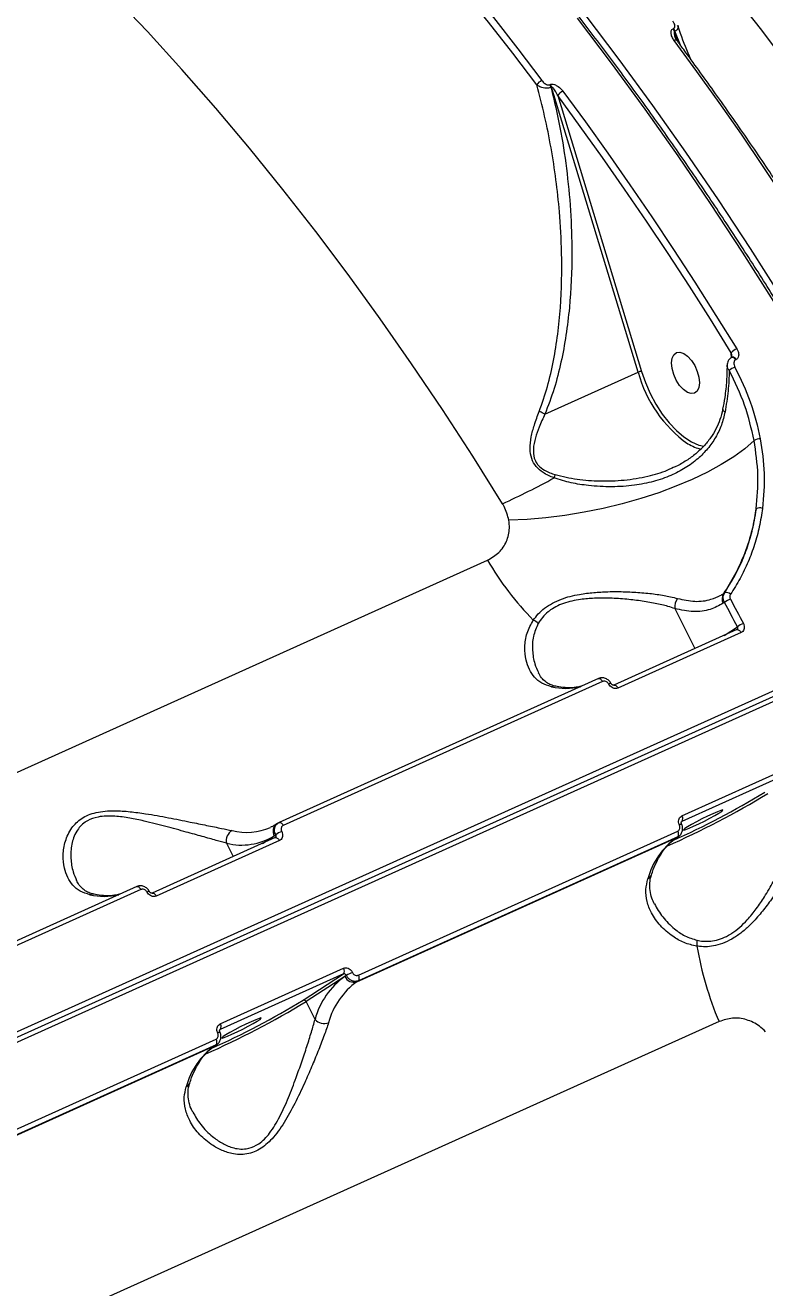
# Model space of a CAD drawing. Header units: millimetres. Extents: x -11024 to 8278, y -7837 to 5770.
# Drawn here: x 3548.3 to 3698.3, y -1183 to -926.7 of the extents above; entities that cross this region are included whole.
import ezdxf

# ---------------------------------------------------------------- set-up
doc = ezdxf.new("R2010")
doc.units = ezdxf.units.MM
doc.layers.add('DIKOM_ОБЪЕКТ', color=7, linetype='Continuous')
doc.layers.add('DIKOM_РАЗМЕР_ОБЪЕКТА', color=7, linetype='Continuous')
doc.styles.add('style1', font='arial.ttf', dxfattribs={"width": 0.8})
doc.dimstyles.new('1-50', dxfattribs={"dimtxt": 300, "dimasz": 200, "dimexe": 100, "dimexo": 0, "dimgap": 100, "dimtad": 1, "dimtxsty": 'style1', "dimcen": 200, "dimclrd": 7, "dimclre": 7, "dimclrt": 7, "dimadec": 1, "dimazin": 2, "dimtfac": 1, "dimtmove": 0, "dimatfit": 2, "dimfxl": 0, "dimlwd": 25, "dimlwe": 18, "dimarcsym": 0})

# ---------------------------------------------------------------- blocks, each defined once
blk = doc.blocks.new('*D9')
at = {"layer": 'Defpoints', "color": 0, "transparency": 16777216}
for p in [(3740.68, 3707.51), (-8191.56, -3797.25), (-1076.12, -3797.25)]:
    blk.add_point(p, dxfattribs=at)
at = {"layer": 'DIKOM_РАЗМЕР_ОБЪЕКТА', "color": 7, "lineweight": 18, "transparency": 16777216}
for p, q in [((3740.68, 3707.51), (-8291.56, 3707.51)), ((-1076.12, -3797.25), (-8291.56, -3797.25))]:
    blk.add_line(p, q, dxfattribs=at)
at = {"layer": 'DIKOM_РАЗМЕР_ОБЪЕКТА', "color": 7, "lineweight": 25, "transparency": 16777216}
blk.add_line((-8191.56, 3507.51), (-8191.56, -3597.25), dxfattribs=at)
at = {"layer": 'DIKOM_РАЗМЕР_ОБЪЕКТА', "color": 7, "transparency": 16777216}
for points in [[(-8224.9, 3507.51), (-8158.23, 3507.51), (-8191.56, 3707.51)], [(-8224.9, -3597.25), (-8158.23, -3597.25), (-8191.56, -3797.25)]]:
    blk.add_solid(points, dxfattribs=at)
at = {"layer": 'DIKOM_РАЗМЕР_ОБЪЕКТА', "color": 7, "transparency": 16777216, "insert": (-8444.74, -44.87), "char_height": 300, "attachment_point": 5, "rotation": 90, "style": 'style1'}
blk.add_mtext('7500', dxfattribs=at)
blk = doc.blocks.new('*D10')
at = {"layer": 'Defpoints', "color": 0, "transparency": 16777216}
for p in [(-7791.31, -186.83), (6174.94, -1432.98), (6174.94, -5371.27)]:
    blk.add_point(p, dxfattribs=at)
at = {"layer": 'DIKOM_РАЗМЕР_ОБЪЕКТА', "color": 7, "lineweight": 18, "transparency": 16777216}
for p, q in [((-7791.31, -186.83), (-7791.31, -5471.27)), ((6174.94, -1432.98), (6174.94, -5471.27))]:
    blk.add_line(p, q, dxfattribs=at)
at = {"layer": 'DIKOM_РАЗМЕР_ОБЪЕКТА', "color": 7, "lineweight": 25, "transparency": 16777216}
blk.add_line((-7591.31, -5371.27), (5974.94, -5371.27), dxfattribs=at)
at = {"layer": 'DIKOM_РАЗМЕР_ОБЪЕКТА', "color": 7, "transparency": 16777216}
for points in [[(-7591.31, -5337.93), (-7591.31, -5404.6), (-7791.31, -5371.27)], [(5974.94, -5337.93), (5974.94, -5404.6), (6174.94, -5371.27)]]:
    blk.add_solid(points, dxfattribs=at)
at = {"layer": 'DIKOM_РАЗМЕР_ОБЪЕКТА', "color": 7, "transparency": 16777216, "insert": (-1343.68, -5118.1), "char_height": 300, "attachment_point": 5, "style": 'style1'}
blk.add_mtext('14000', dxfattribs=at)

msp = doc.modelspace()

# ---------------------------------------------------------------- linework, layer by layer
at = {"layer": 'DIKOM_ОБЪЕКТ', "color": 7, "linetype": 'Continuous', "lineweight": 15}
for p, q in [((3679.703, -927.451), (3679.798, -927.408)), ((3680.084, -927.977), (3679.989, -928.02)), ((3679.989, -928.02), (3680.585, -929.981)), ((3681.206, -930.821), (3680.084, -927.977)), ((3654.676, -938.813), (3654.771, -938.77)), ((3655.057, -939.34), (3654.962, -939.382)), ((3672.623, -997.153), (3655.057, -939.34)), ((3656.29, -941.03), (3673.292, -996.987)), ((3691.564, -994.213), (3691.494, -993.205)), ((3691.703, -994.119), (3691.744, -994.105)), ((3691.72, -994.113), (3691.722, -994.112)), ((3692.475, -994.609), (3692.407, -994.64)), ((3653.696, -1005.683), (3672.623, -997.153)), ((3684.987, -1011.959), (3685.911, -1012.191)), ((3679.5, -1016.556), (3679.682, -1016.467)), ((3368.844, -1158.45), (3642.04, -1035.323)), ((3689.929, -1042.087), (3690.17, -1041.93)), ((3680.074, -1045.143), (3684.14, -1053.247)), ((3690.133, -1043.893), (3689.872, -1044.064)), ((3357.757, -1216.09), (3735.549, -1045.822)), ((3735.597, -1046.981), (3357.806, -1217.248)), ((3736.446, -1047.61), (3358.654, -1217.877)), ((3692.648, -1049.413), (3667.67, -1060.67)), ((3693.48, -1050.009), (3668.502, -1061.267)), ((3690.084, -1050.568), (3692.754, -1048.827)), ((3692.657, -1049.405), (3692.643, -1049.411)), ((3664.559, -1059.347), (3599.773, -1088.546)), ((3665.388, -1059.938), (3600.602, -1089.137)), ((3664.549, -1059.352), (3664.559, -1059.347)), ((3681.506, -1087.188), (3706.484, -1075.93)), ((3706.48, -1077.076), (3681.502, -1088.333)), ((3599.539, -1088.674), (3599.25, -1088.862)), ((3599.554, -1088.696), (3599.736, -1088.566)), ((3599.736, -1088.566), (3599.773, -1088.546)), ((3681.502, -1088.333), (3681.45, -1088.367)), ((3681.502, -1088.333), (3681.456, -1088.366)), ((3596.417, -1092.783), (3598.782, -1091.241)), ((3598.782, -1091.241), (3599.087, -1091.042)), ((3680.628, -1091.469), (3615.841, -1120.668)), ((3615.848, -1119.527), (3680.635, -1090.329)), ((3680.34, -1091.657), (3680.628, -1091.469)), ((3680.538, -1091.548), (3680.826, -1091.36)), ((3680.811, -1091.338), (3680.628, -1091.469)), ((3598.981, -1091.628), (3574.003, -1102.885)), ((3599.812, -1092.224), (3574.835, -1103.482)), ((3589.114, -1092.754), (3590.473, -1095.463)), ((3598.99, -1091.62), (3598.976, -1091.626)), ((3615.553, -1120.855), (3680.34, -1091.657)), ((3680.538, -1091.548), (3680.34, -1091.657)), ((3570.892, -1101.562), (3506.105, -1130.761)), ((3570.882, -1101.567), (3570.892, -1101.562)), ((3571.721, -1102.153), (3506.934, -1131.352)), ((3612.813, -1119.291), (3587.835, -1130.548)), ((3587.839, -1129.403), (3612.817, -1118.146)), ((3604.628, -1124.63), (3612.813, -1119.291)), ((3613.403, -1119.576), (3613.098, -1119.776)), ((3613.098, -1119.776), (3605.241, -1124.9)), ((3615.841, -1120.668), (3615.553, -1120.855)), ((3607.053, -1128.512), (3605.241, -1124.9)), ((3689.016, -1128.957), (3415.82, -1252.084)), ((3587.835, -1130.548), (3587.782, -1130.583)), ((3587.835, -1130.548), (3587.789, -1130.581)), ((3521.886, -1163.071), (3586.673, -1133.872)), ((3586.961, -1133.684), (3522.174, -1162.883)), ((3522.181, -1161.743), (3586.968, -1132.544)), ((3586.673, -1133.872), (3586.961, -1133.684)), ((3586.871, -1133.763), (3586.673, -1133.872)), ((3586.871, -1133.763), (3587.159, -1133.575)), ((3587.144, -1133.553), (3586.961, -1133.684))]:
    msp.add_line(p, q, dxfattribs=at)
at = {"layer": 'DIKOM_ОБЪЕКТ', "color": 7, "linetype": 'Continuous', "lineweight": 15, "flags": 128}
for points in [[(3652.039, -938.838), (3647.161, -932.416), (3642.237, -926.095), (3637.271, -919.878), (3632.262, -913.767), (3627.215, -907.765), (3622.131, -901.875), (3617.012, -896.099), (3611.86, -890.439)], [(3612.799, -889.464), (3617.962, -895.137), (3623.093, -900.926), (3628.188, -906.829), (3633.247, -912.844), (3638.266, -918.969), (3643.243, -925.199), (3648.178, -931.534), (3653.067, -937.971)], [(3690.945, -919.225), (3697.619, -927.772), (3704.2, -936.522), (3710.683, -945.467), (3717.062, -954.598), (3723.331, -963.906), (3729.484, -973.384), (3735.515, -983.022)], [(3645.086, -1023.857), (3639.056, -1014.218), (3632.904, -1004.74), (3626.636, -995.43), (3620.258, -986.298), (3613.775, -977.352), (3607.195, -968.601), (3600.522, -960.052), (3593.763, -951.713), (3586.924, -943.593), (3580.013, -935.699), (3573.034, -928.038), (3565.996, -920.618)], [(3661.81, -924.577), (3668.713, -933.692), (3675.521, -943.001), (3682.226, -952.499), (3688.823, -962.175), (3695.306, -972.024), (3701.672, -982.035), (3707.912, -992.201), (3714.024, -1002.512), (3720, -1012.962), (3725.837, -1023.539), (3731.53, -1034.237), (3737.073, -1045.045)], [(3735.549, -1045.822), (3730.007, -1035.013), (3724.315, -1024.315), (3718.479, -1013.736), (3712.503, -1003.286), (3706.393, -992.973), (3700.153, -982.807), (3693.789, -972.794), (3687.306, -962.945), (3680.71, -953.267), (3674.005, -943.769), (3667.199, -934.458), (3660.296, -925.342)], [(3680.464, -929.818), (3680.462, -929.815), (3680.407, -929.776), (3680.323, -929.761), (3680.213, -929.771), (3680.082, -929.805), (3679.935, -929.863)], [(3715.227, -982.157), (3710.999, -975.355), (3706.715, -968.624), (3702.377, -961.966), (3697.987, -955.384), (3693.546, -948.88), (3689.056, -942.457), (3684.518, -936.118), (3679.935, -929.863)], [(3657.345, -940.128), (3661.928, -946.383), (3666.465, -952.724), (3670.955, -959.147), (3675.395, -965.652), (3679.785, -972.235), (3684.122, -978.893), (3688.405, -985.625), (3692.633, -992.428)], [(3691.494, -993.205), (3687.277, -986.419), (3683.004, -979.703), (3678.677, -973.06), (3674.297, -966.493), (3669.867, -960.004), (3665.388, -953.595), (3660.862, -947.27), (3656.29, -941.03)], [(3684.93, -998.202), (3685.034, -999.325), (3684.911, -1000.285), (3684.57, -1001.003), (3684.039, -1001.422), (3683.36, -1001.507), (3682.59, -1001.252), (3681.789, -1000.677), (3681.024, -999.829), (3680.355, -998.776), (3679.838, -997.605), (3679.514, -996.409), (3679.409, -995.286), (3679.532, -994.326), (3679.873, -993.608), (3680.404, -993.189), (3681.083, -993.104), (3681.853, -993.359), (3682.654, -993.934), (3683.42, -994.782), (3684.088, -995.834), (3684.605, -997.006), (3684.93, -998.202)], [(3691.636, -994.149), (3691.732, -994.126), (3691.897, -994.154), (3692.074, -994.255), (3692.249, -994.422), (3692.407, -994.64)], [(3673.292, -996.987), (3674.083, -999.274), (3675.065, -1001.514), (3676.214, -1003.656), (3677.503, -1005.65), (3678.902, -1007.449), (3680.379, -1009.01), (3681.899, -1010.298), (3683.427, -1011.282), (3684.927, -1011.939), (3684.987, -1011.959)], [(3696.138, -1011.026), (3694.238, -1012.681), (3692.009, -1014.315), (3689.473, -1015.911), (3686.654, -1017.454), (3683.582, -1018.929), (3680.286, -1020.32), (3676.798, -1021.615), (3673.154, -1022.8), (3669.388, -1023.864), (3665.539, -1024.796), (3661.644, -1025.587), (3657.742, -1026.229), (3653.872, -1026.716), (3650.07, -1027.043), (3646.376, -1027.207)], [(3692.754, -1048.827), (3692.429, -1048.209), (3692.102, -1047.591), (3691.775, -1046.974), (3691.448, -1046.357), (3691.12, -1045.741), (3690.791, -1045.124), (3690.463, -1044.509), (3690.133, -1043.893)], [(3691.327, -1043.211), (3691.657, -1043.828), (3691.986, -1044.445), (3692.316, -1045.063), (3692.644, -1045.681), (3692.972, -1046.299), (3693.3, -1046.918), (3693.627, -1047.537), (3693.954, -1048.156)], [(3692.648, -1049.413), (3692.703, -1049.395), (3692.808, -1049.391), (3692.922, -1049.422), (3693.041, -1049.485), (3693.16, -1049.58), (3693.276, -1049.702), (3693.384, -1049.847), (3693.48, -1050.009)], [(3664.559, -1059.347), (3664.614, -1059.329), (3664.718, -1059.325), (3664.831, -1059.356), (3664.95, -1059.419), (3665.069, -1059.512), (3665.184, -1059.633), (3665.292, -1059.777), (3665.388, -1059.938)], [(3667.67, -1060.67), (3667.725, -1060.652), (3667.83, -1060.649), (3667.944, -1060.679), (3668.063, -1060.743), (3668.182, -1060.837), (3668.298, -1060.959), (3668.406, -1061.104), (3668.502, -1061.267)], [(3683.841, -1089.325), (3684.91, -1088.827), (3686.052, -1088.266), (3687.174, -1087.687), (3688.185, -1087.136), (3689.003, -1086.659), (3689.562, -1086.295), (3689.817, -1086.072), (3689.747, -1086.008), (3689.357, -1086.11), (3688.68, -1086.368), (3687.77, -1086.762), (3686.701, -1087.26), (3685.559, -1087.822), (3684.438, -1088.401), (3683.427, -1088.952), (3682.609, -1089.428), (3682.049, -1089.793), (3681.795, -1090.016), (3681.865, -1090.079), (3682.254, -1089.978), (3682.931, -1089.719), (3683.841, -1089.325)], [(3599.773, -1088.546), (3599.827, -1088.528), (3599.932, -1088.524), (3600.045, -1088.554), (3600.163, -1088.617), (3600.282, -1088.711), (3600.398, -1088.832), (3600.506, -1088.976), (3600.602, -1089.137)], [(3598.981, -1091.628), (3599.036, -1091.61), (3599.141, -1091.606), (3599.254, -1091.637), (3599.373, -1091.701), (3599.493, -1091.795), (3599.609, -1091.917), (3599.717, -1092.062), (3599.812, -1092.224)], [(3570.892, -1101.562), (3570.947, -1101.545), (3571.051, -1101.541), (3571.164, -1101.571), (3571.283, -1101.634), (3571.402, -1101.727), (3571.517, -1101.848), (3571.625, -1101.992), (3571.721, -1102.153)], [(3574.003, -1102.885), (3574.058, -1102.867), (3574.163, -1102.864), (3574.276, -1102.894), (3574.395, -1102.958), (3574.515, -1103.052), (3574.631, -1103.174), (3574.739, -1103.319), (3574.835, -1103.482)], [(3590.174, -1131.54), (3591.243, -1131.043), (3592.385, -1130.481), (3593.506, -1129.902), (3594.517, -1129.351), (3595.336, -1128.874), (3595.895, -1128.51), (3596.15, -1128.287), (3596.08, -1128.223), (3595.69, -1128.325), (3595.013, -1128.583), (3594.103, -1128.977), (3593.034, -1129.475), (3591.892, -1130.037), (3590.77, -1130.616), (3589.76, -1131.167), (3588.941, -1131.644), (3588.382, -1132.008), (3588.127, -1132.231), (3588.197, -1132.295), (3588.587, -1132.193), (3589.264, -1131.935), (3590.174, -1131.54)]]:
    msp.add_lwpolyline(points, dxfattribs=at)
at = {"layer": 'DIKOM_ОБЪЕКТ', "color": 7, "linetype": 'Continuous', "lineweight": 15}
for centre, radius, start, end in [((3678.189, -928.566), 1.881, 16.88774, 36.38628), ((3678.279, -928.526), 1.886, 16.91334, 36.3606), ((3654.062, -940.193), 2.435, 114.12614, 146.18614), ((3653.162, -939.929), 1.882, 16.88831, 36.38276), ((3653.252, -939.888), 1.886, 16.91386, 36.35723), ((3658.312, -942.327), 2.402, 113.73002, 147.30775), ((3694.134, -995.852), 3.739, 113.67486, 134.92868), ((3691.735, -994.899), 0.795, 21.39474, 89.32444), ((3693.403, -999.371), 3.445, 109.71457, 132.05123), ((3673.387, -998.803), 1.818, 92.99404, 114.85922), ((3697.647, -990.558), 25.879, 194.76465, 234.69054), ((3687.505, -1003.769), 9.258, 238.66084, 257.29154), ((3697.37, -1012.863), 2.212, 89.21035, 123.8329), ((3581.954, -884.809), 152.709, 294.41973, 298.80832), ((3909.777, -1108.332), 269.6, 160.41379, 160.56322), ((3697.288, -1026.331), 1.633, 69.9212, 116.31941), ((3696.285, -1003.494), 62.894, 210.40308, 224.39149), ((3691.59, -1043.125), 1.958, 148.00272, 208.66697), ((3690.503, -1043.035), 1.154, 43.94215, 106.75823), ((3682.491, -1044.681), 2.461, 139.76089, 190.82026), ((3694.044, -1049.349), 6.712, 113.87919, 125.63322), ((3650.262, -1050.116), 2.838, 43.26158, 67.61148), ((3696.977, -1054.974), 7.458, 113.91011, 124.48324), ((3667.117, -1061.182), 0.861, 91.17665, 124.10739), ((3655.605, -1062.231), 1.364, 78.71805, 115.06089), ((3657.97, -1048.147), 13.182, 257.09918, 282.79114), ((3603.613, -924.95), 184.286, 293.95356, 301.13834), ((3609.349, -935.966), 171.343, 294.21539, 301.2723), ((3600.338, -1090.312), 1.812, 126.87549, 210.84057), ((3682.045, -1091.065), 2.258, 105.71677, 118.02166), ((3680.707, -1087.758), 0.982, 324.08648, 35.4842), ((3591.325, -1092.2), 2.28, 118.41549, 194.05587), ((3592.165, -1080.603), 12.528, 255.90414, 301.88295), ((3593.161, -1078.354), 12.196, 256.14552, 293.32319), ((3603.309, -1097.188), 7.457, 113.9093, 124.48459), ((3679.837, -1090.894), 0.978, 324.00254, 35.30251), ((3689.103, -1103.871), 15.032, 125.65724, 164.98871), ((3674.107, -1098.8), 1.27, 292.02699, 340.7813), ((3561.937, -1104.446), 1.364, 78.71618, 115.06176), ((3564.303, -1090.362), 13.182, 257.09927, 282.79091), ((3573.45, -1103.397), 0.861, 91.17868, 124.10702), ((3681.627, -1112.927), 2.992, 346.12525, 8.99025), ((3754.543, -1101.454), 71.065, 189.87774, 202.7685), ((3612.018, -1118.715), 0.982, 324.08648, 35.4842), ((3623.18, -1138.039), 20.892, 114.13694, 117.90301), ((3615.051, -1120.093), 0.978, 323.97696, 35.30413), ((3622.298, -1132.6), 15.783, 125.65694, 164.98946), ((3624.315, -1133.068), 15.031, 125.65692, 164.99134), ((3614.902, -1119.004), 1.963, 203.15454, 289.37327), ((3515.7, -978.216), 171.304, 294.21462, 301.27314), ((3604.79, -1125.093), 0.491, 23.16836, 109.35829), ((3509.946, -967.166), 184.286, 293.95356, 301.13834), ((3587.04, -1129.973), 0.981, 324.08574, 35.48493), ((3608.905, -1126.861), 2.481, 221.71791, 291.08047), ((3588.372, -1133.265), 2.242, 105.68614, 118.0766), ((3595.435, -1146.086), 15.032, 125.65734, 164.9887), ((3586.17, -1133.109), 0.977, 323.97813, 35.32692), ((3580.44, -1141.015), 1.27, 292.0274, 340.78201)]:
    msp.add_arc(centre, radius, start, end, dxfattribs=at)
for points, knots in [([(3736.006, -1045.66), (3735.097, -1043.862), (3732.458, -1038.648), (3727.987, -1030.09), (3722.552, -1020.026), (3716.988, -1010.072), (3711.302, -1000.236), (3705.495, -990.524), (3699.574, -980.944), (3693.543, -971.504), (3687.406, -962.21), (3681.167, -953.069), (3674.832, -944.089), (3668.405, -935.276), (3661.891, -926.635), (3655.294, -918.176), (3648.621, -909.902), (3641.875, -901.821), (3635.062, -893.939), (3628.187, -886.262), (3621.255, -878.795), (3614.272, -871.544), (3607.241, -864.515), (3600.17, -857.712), (3593.062, -851.142), (3585.923, -844.808), (3578.76, -838.716), (3571.575, -832.87), (3564.377, -827.275), (3557.169, -821.935), (3549.957, -816.854), (3542.747, -812.036), (3535.543, -807.484), (3528.352, -803.203), (3521.178, -799.195), (3514.027, -795.463), (3506.905, -792.01), (3499.817, -788.84), (3492.767, -785.954), (3485.762, -783.354), (3478.807, -781.043), (3471.907, -779.023), (3465.067, -777.295), (3458.293, -775.86), (3451.59, -774.721), (3444.962, -773.873), (3438.42, -773.339), (3433.251, -773.093), (3430.297, -773.131), (3429.461, -773.142)], [0, 0, 0, 0, 0.0114597, 0.0332319, 0.0550046, 0.0767775, 0.0985505, 0.1203238, 0.1420971, 0.163871, 0.1856448, 0.207419, 0.2291935, 0.2509686, 0.2727437, 0.2945196, 0.3162958, 0.3380724, 0.3598495, 0.3816271, 0.4034055, 0.4251842, 0.4469636, 0.4687435, 0.4905241, 0.5123053, 0.5340873, 0.5558697, 0.5776527, 0.5994366, 0.6212208, 0.6430055, 0.6647904, 0.6865758, 0.7083612, 0.7301466, 0.7519313, 0.7737157, 0.7954991, 0.817281, 0.8390614, 0.8608394, 0.8826147, 0.9043867, 0.9261546, 0.9479181, 0.9696767, 0.9914293, 1, 1, 1, 1]), ([(3679.935, -929.863), (3679.768, -929.608), (3679.448, -929.118), (3679.254, -928.425), (3679.29, -927.928), (3679.441, -927.614), (3679.616, -927.505), (3679.703, -927.451)], [0, 0, 0, 0, 0.3088891, 0.5923392, 0.7697449, 0.8844837, 1, 1, 1, 1]), ([(3679.798, -927.408), (3679.855, -927.373), (3679.967, -927.303), (3680.063, -927.104), (3680.084, -926.795), (3679.959, -926.366), (3679.758, -926.064), (3679.653, -925.905)], [0, 0, 0, 0, 0.1190184, 0.2374121, 0.4123091, 0.6910447, 1, 1, 1, 1]), ([(3680.639, -926.764), (3680.681, -926.891), (3680.767, -927.147), (3680.642, -927.494), (3680.419, -927.782), (3680.197, -927.911), (3680.084, -927.977)], [0, 0, 0, 0, 0.2826577, 0.5671884, 0.7776312, 1, 1, 1, 1]), ([(3683.301, -933.696), (3682.571, -931.962), (3681.614, -929.689), (3680.816, -927.328), (3680.626, -926.768)], [0, 0, 0, 0, 0.7628026, 1, 1, 1, 1]), ([(3679.989, -928.02), (3679.976, -928.028), (3679.948, -928.046), (3679.917, -928.109), (3679.89, -928.281), (3679.928, -928.633), (3680.045, -928.926), (3680.117, -929.104)], [0, 0, 0, 0, 0.0434945, 0.0970637, 0.1945144, 0.5100566, 1, 1, 1, 1]), ([(3680.481, -929.809), (3680.435, -929.757), (3680.237, -929.531), (3680.101, -929.233), (3680.059, -929.051), (3680.054, -929.029)], [0, 0, 0, 0, 0.2101245, 0.9026218, 1, 1, 1, 1]), ([(3715.721, -982.059), (3714.683, -980.378), (3711.672, -975.503), (3706.603, -967.539), (3700.484, -958.22), (3694.261, -949.054), (3688.051, -940.207), (3683.432, -933.829), (3680.927, -930.444), (3680.464, -929.818)], [0, 0, 0, 0, 0.0925202, 0.2683009, 0.4440863, 0.6198767, 0.7956669, 0.9622112, 1, 1, 1, 1]), ([(3652.536, -1005.123), (3653.125, -1003.456), (3654.31, -1000.102), (3655.492, -994.819), (3656.345, -989.45), (3657.049, -982.167), (3657.219, -973.847), (3656.748, -965.187), (3655.982, -958.08), (3654.978, -951.607), (3653.699, -945.173), (3652.592, -940.949), (3652.039, -938.838)], [0, 0, 0, 0, 0.0803024, 0.1615657, 0.2421418, 0.3227392, 0.4866047, 0.6103974, 0.7072103, 0.8040245, 0.9020137, 1, 1, 1, 1]), ([(3654.962, -939.382), (3654.859, -939.419), (3654.634, -939.498), (3654.188, -939.551), (3653.641, -939.524), (3652.966, -939.367), (3652.417, -939.118), (3652.127, -938.903), (3652.039, -938.838)], [0, 0, 0, 0, 0.11330685, 0.24706381, 0.42037452, 0.6074019, 0.88014211, 1, 1, 1, 1]), ([(3653.067, -937.971), (3653.25, -938.182), (3653.514, -938.486), (3653.971, -938.757), (3654.267, -938.855), (3654.509, -938.87), (3654.624, -938.831), (3654.676, -938.813)], [0, 0, 0, 0, 0.437081, 0.6288457, 0.7909052, 0.9060732, 1, 1, 1, 1]), ([(3654.962, -939.382), (3655.593, -942.083), (3656.855, -947.485), (3658.139, -955.835), (3658.967, -964.33), (3659.282, -973.775), (3658.92, -982.244), (3658.028, -989.65), (3657.012, -995.152), (3655.653, -1000.559), (3654.346, -1003.97), (3653.689, -1005.684)], [0, 0, 0, 0, 0.1245764, 0.2491559, 0.3764168, 0.5036646, 0.6677216, 0.7510853, 0.8344258, 0.9167827, 1, 1, 1, 1]), ([(3654.771, -938.77), (3654.854, -938.743), (3655.037, -938.682), (3655.421, -938.709), (3655.906, -938.871), (3656.581, -939.281), (3657.055, -939.745), (3657.313, -940.086), (3657.345, -940.128)], [0, 0, 0, 0, 0.09276206, 0.20616151, 0.36923384, 0.57241311, 0.94716887, 1, 1, 1, 1]), ([(3656.29, -941.03), (3656.13, -940.699), (3655.901, -940.224), (3655.544, -939.699), (3655.333, -939.455), (3655.185, -939.347), (3655.104, -939.329), (3655.073, -939.333), (3655.059, -939.339), (3655.057, -939.34)], [0, 0, 0, 0, 0.5028605, 0.7219936, 0.8721954, 0.9515009, 0.9758651, 0.9962281, 1, 1, 1, 1]), ([(3691.643, -994.004), (3691.631, -993.873), (3691.605, -993.6), (3691.532, -993.34), (3691.494, -993.205)], [0, 0, 0, 0, 0.4786737, 1, 1, 1, 1]), ([(3691.644, -994.004), (3691.646, -994.016), (3691.658, -994.082), (3691.649, -994.118), (3691.642, -994.147)], [0, 0, 0, 0, 0.1929148, 1, 1, 1, 1]), ([(3692.633, -992.428), (3692.728, -992.606), (3692.934, -992.991), (3693.042, -993.581), (3692.969, -994.074), (3692.778, -994.424), (3692.576, -994.548), (3692.475, -994.609)], [0, 0, 0, 0, 0.226749, 0.4919554, 0.695918, 0.8476954, 1, 1, 1, 1]), ([(3690.657, -995.763), (3690.631, -996.794), (3690.578, -998.935), (3690.262, -1001.927), (3689.895, -1003.886), (3689.745, -1004.687)], [0, 0, 0, 0, 0.3542735, 0.7356402, 1, 1, 1, 1]), ([(3691.643, -994.167), (3691.508, -994.233), (3691.199, -994.385), (3690.879, -994.817), (3690.688, -995.298), (3690.686, -995.621), (3690.686, -995.76)], [0, 0, 0, 0, 0.2248346, 0.5109674, 0.7893782, 1, 1, 1, 1]), ([(3691.095, -996.813), (3690.959, -996.624), (3690.712, -996.28), (3690.695, -995.922), (3690.688, -995.762)], [0, 0, 0, 0, 0.5507419, 1, 1, 1, 1]), ([(3692.407, -994.64), (3692.359, -994.667), (3692.238, -994.735), (3692.095, -994.934), (3692.01, -995.259), (3692.042, -995.683), (3692.174, -995.979), (3692.24, -996.128)], [0, 0, 0, 0, 0.10337208, 0.26240135, 0.46110204, 0.72817166, 1, 1, 1, 1]), ([(3692.24, -996.128), (3693.376, -998.454), (3695.676, -1003.164), (3696.821, -1008.135), (3697.4, -1010.652)], [0, 0, 0, 0, 0.4937913, 1, 1, 1, 1]), ([(3691.095, -996.813), (3691.045, -998.189), (3690.944, -1000.955), (3690.475, -1003.804), (3690.24, -1005.236)], [0, 0, 0, 0, 0.4973193, 1, 1, 1, 1]), ([(3696.138, -1011.026), (3695.589, -1008.624), (3694.477, -1003.759), (3692.232, -999.148), (3691.095, -996.813)], [0, 0, 0, 0, 0.4937343, 1, 1, 1, 1]), ([(3655.541, -1018.618), (3654.773, -1018.289), (3653.435, -1017.716), (3651.837, -1016.352), (3650.887, -1014.654), (3650.612, -1012.565), (3650.888, -1010.276), (3651.544, -1007.75), (3652.189, -1006.042), (3652.536, -1005.123)], [0, 0, 0, 0, 0.1507906, 0.2625458, 0.3758304, 0.5043731, 0.6581095, 0.8159999, 1, 1, 1, 1]), ([(3653.696, -1005.683), (3653.29, -1006.548), (3652.551, -1008.121), (3651.722, -1010.475), (3651.275, -1012.582), (3651.387, -1014.416), (3651.908, -1015.489), (3652.592, -1016.347), (3653.77, -1017.259), (3655.037, -1017.699), (3655.776, -1017.956)], [0, 0, 0, 0, 0.19208303, 0.3493726, 0.50944661, 0.6344047, 0.71862819, 0.74206546, 0.84958297, 1, 1, 1, 1]), ([(3653.689, -1005.684), (3653.513, -1005.584), (3653.193, -1005.402), (3652.779, -1005.219), (3652.574, -1005.138), (3652.536, -1005.123)], [0, 0, 0, 0, 0.4994031, 0.9072954, 1, 1, 1, 1]), ([(3653.689, -1005.684), (3653.69, -1005.684), (3653.691, -1005.685), (3653.693, -1005.684), (3653.695, -1005.684), (3653.696, -1005.683)], [0, 0, 0, 0, 0.2981651, 0.6693867, 1, 1, 1, 1]), ([(3690.24, -1005.236), (3690.019, -1006.132), (3689.572, -1007.95), (3688.355, -1010.45), (3686.75, -1012.75), (3684.694, -1014.842), (3682.2, -1016.669), (3679.18, -1018.229), (3675.714, -1019.416), (3671.685, -1020.207), (3667.249, -1020.509), (3662.929, -1020.268), (3658.979, -1019.678), (3656.692, -1018.973), (3655.541, -1018.618)], [0, 0, 0, 0, 0.066889, 0.1355746, 0.2055399, 0.2771133, 0.3560564, 0.4367303, 0.5280182, 0.6212579, 0.7279988, 0.8371, 0.9179805, 1, 1, 1, 1]), ([(3689.767, -1004.681), (3689.763, -1004.705), (3689.668, -1005.426), (3689.224, -1006.77), (3688.424, -1008.7), (3687.325, -1010.523), (3685.956, -1012.214), (3684.32, -1013.76), (3682.424, -1015.123), (3680.804, -1016.068), (3679.78, -1016.481), (3679.524, -1016.584)], [0, 0, 0, 0, 0.0041579, 0.127269, 0.2534119, 0.3849959, 0.5200588, 0.6588431, 0.8028922, 0.950802, 1, 1, 1, 1]), ([(3689.796, -1004.685), (3689.786, -1004.735), (3689.763, -1004.856), (3689.945, -1005.044), (3690.138, -1005.177), (3690.224, -1005.227), (3690.24, -1005.236)], [0, 0, 0, 0, 0.3003177, 0.735847, 0.9515765, 1, 1, 1, 1]), ([(3696.564, -1024.867), (3696.765, -1022.615), (3697.174, -1018.057), (3696.486, -1013.388), (3696.138, -1011.026)], [0, 0, 0, 0, 0.494165, 1, 1, 1, 1]), ([(3697.4, -1010.652), (3697.752, -1013.009), (3698.463, -1017.78), (3698.055, -1022.44), (3697.848, -1024.797)], [0, 0, 0, 0, 0.49417304, 1, 1, 1, 1]), ([(3655.776, -1017.956), (3657.254, -1018.307), (3660.245, -1019.018), (3664.961, -1019.305), (3669.806, -1019.158), (3674.382, -1018.37), (3677.659, -1017.492), (3679.179, -1016.719), (3679.5, -1016.556)], [0, 0, 0, 0, 0.1852334, 0.3747437, 0.5746969, 0.7791031, 0.9533706, 1, 1, 1, 1]), ([(3646.376, -1027.207), (3646.126, -1026.261), (3645.85, -1025.216), (3645.258, -1024.142), (3645.145, -1023.954), (3645.086, -1023.857)], [0, 0, 0, 0, 0.8217603, 0.9078485, 1, 1, 1, 1]), ([(3696.564, -1024.867), (3696.267, -1026.497), (3695.67, -1029.776), (3694.144, -1034.272), (3692.265, -1038.427), (3690.711, -1040.863), (3689.929, -1042.087)], [0, 0, 0, 0, 0.2598506, 0.5228411, 0.7602272, 1, 1, 1, 1]), ([(3690.17, -1041.93), (3691.407, -1039.892), (3693.281, -1036.804), (3694.978, -1032.182), (3695.986, -1028.578), (3696.373, -1026.093), (3696.564, -1024.867)], [0, 0, 0, 0, 0.3951716, 0.5986706, 0.8021683, 1, 1, 1, 1]), ([(3697.848, -1024.797), (3697.654, -1026.049), (3697.265, -1028.553), (3696.27, -1032.172), (3694.967, -1035.686), (3693.35, -1039.076), (3692.006, -1041.182), (3691.334, -1042.234)], [0, 0, 0, 0, 0.1978346, 0.3955029, 0.5931683, 0.7965807, 1, 1, 1, 1]), ([(3642.04, -1035.323), (3642.86, -1034.849), (3644.484, -1033.909), (3646.015, -1031.58), (3646.598, -1029.238), (3646.434, -1027.741), (3646.376, -1027.207)], [0, 0, 0, 0, 0.2885616, 0.57163426, 0.84703908, 1, 1, 1, 1]), ([(3651.343, -1047.491), (3651.661, -1047.065), (3652.297, -1046.211), (3653.594, -1045.029), (3655.175, -1044.004), (3657.489, -1042.959), (3660.373, -1042.242), (3663.599, -1041.841), (3666.755, -1041.674), (3670.073, -1041.689), (3673.441, -1041.884), (3676.514, -1042.225), (3678.906, -1042.638), (3680.141, -1042.966), (3680.612, -1043.091)], [0, 0, 0, 0, 0.0610583, 0.1220479, 0.183624, 0.2451928, 0.3548558, 0.4369259, 0.5190989, 0.6228161, 0.7265959, 0.8310905, 0.9355795, 1, 1, 1, 1]), ([(3680.612, -1043.091), (3681.792, -1043.348), (3684.186, -1043.869), (3687.052, -1043.462), (3688.916, -1042.714), (3689.716, -1042.219), (3689.929, -1042.087)], [0, 0, 0, 0, 0.341498, 0.6929917, 0.9180134, 1, 1, 1, 1]), ([(3690.133, -1043.893), (3690.107, -1043.84), (3689.983, -1043.586), (3689.861, -1043.097), (3689.891, -1042.454), (3690.077, -1042.105), (3690.17, -1041.93)], [0, 0, 0, 0, 0.0819002, 0.3880794, 0.6940187, 1, 1, 1, 1]), ([(3691.334, -1042.234), (3691.288, -1042.321), (3691.196, -1042.495), (3691.186, -1042.815), (3691.249, -1043.058), (3691.313, -1043.185), (3691.327, -1043.211)], [0, 0, 0, 0, 0.3056412, 0.6116202, 0.9180217, 1, 1, 1, 1]), ([(3680.074, -1045.143), (3679.613, -1044.99), (3678.413, -1044.594), (3676.096, -1044.052), (3673.141, -1043.551), (3669.893, -1043.185), (3666.73, -1043.001), (3663.703, -1043.013), (3660.648, -1043.25), (3657.966, -1043.825), (3655.875, -1044.726), (3654.889, -1045.362), (3653.982, -1046.087), (3653.149, -1046.905), (3652.605, -1047.745), (3652.329, -1048.171)], [0, 0, 0, 0, 0.0653898, 0.1703665, 0.2779397, 0.3818077, 0.4884115, 0.5695618, 0.6527957, 0.76042, 0.8151654, 0.8718836, 0.8800445, 0.939201, 1, 1, 1, 1]), ([(3689.872, -1044.064), (3689.003, -1044.527), (3687.169, -1045.505), (3683.865, -1045.934), (3681.35, -1045.409), (3680.074, -1045.143)], [0, 0, 0, 0, 0.3069694, 0.6484635, 1, 1, 1, 1]), ([(3655.027, -1060.996), (3654.352, -1060.789), (3653.001, -1060.375), (3651.535, -1059.137), (3650.465, -1057.537), (3649.759, -1055.478), (3649.53, -1052.978), (3649.882, -1050.153), (3650.867, -1048.358), (3651.343, -1047.491)], [0, 0, 0, 0, 0.1316594, 0.263489, 0.3951429, 0.5268758, 0.6882993, 0.8495364, 1, 1, 1, 1]), ([(3652.329, -1048.171), (3651.956, -1049.032), (3651.173, -1050.842), (3651.102, -1053.677), (3651.492, -1056.186), (3652.101, -1057.552), (3652.362, -1058.137)], [0, 0, 0, 0, 0.2480451, 0.5212278, 0.7947883, 1, 1, 1, 1]), ([(3692.703, -1049.368), (3692.711, -1049.362), (3692.759, -1049.33), (3692.808, -1049.231), (3692.835, -1049.084), (3692.812, -1048.941), (3692.771, -1048.859), (3692.754, -1048.827)], [0, 0, 0, 0, 0.0538581, 0.3117646, 0.5700951, 0.8289854, 1, 1, 1, 1]), ([(3693.954, -1048.156), (3694, -1048.257), (3694.115, -1048.51), (3694.171, -1048.945), (3694.082, -1049.401), (3693.852, -1049.787), (3693.604, -1049.935), (3693.48, -1050.009)], [0, 0, 0, 0, 0.1418234, 0.3567162, 0.5713136, 0.7856865, 1, 1, 1, 1]), ([(3655.893, -1060.883), (3655.822, -1060.873), (3655.357, -1060.806), (3654.655, -1060.508), (3653.743, -1059.972), (3652.962, -1059.217), (3652.558, -1058.501), (3652.357, -1058.144)], [0, 0, 0, 0, 0.0372537, 0.2443739, 0.4808955, 0.7417931, 1, 1, 1, 1]), ([(3667.087, -1060.328), (3667.064, -1060.275), (3666.937, -1059.991), (3666.511, -1059.57), (3665.837, -1059.219), (3665.13, -1059.169), (3664.633, -1059.266), (3664.433, -1059.423), (3664.402, -1059.447)], [0, 0, 0, 0, 0.0541122, 0.29085738, 0.53816283, 0.75468021, 0.96275902, 1, 1, 1, 1]), ([(3666.634, -1060.469), (3666.574, -1060.374), (3666.452, -1060.183), (3666.177, -1059.979), (3665.874, -1059.869), (3665.598, -1059.862), (3665.448, -1059.917), (3665.388, -1059.938)], [0, 0, 0, 0, 0.2151223, 0.4302079, 0.6449544, 0.8595602, 1, 1, 1, 1]), ([(3668.502, -1061.267), (3668.412, -1061.299), (3668.186, -1061.381), (3667.774, -1061.37), (3667.319, -1061.205), (3666.909, -1060.898), (3666.726, -1060.612), (3666.634, -1060.469)], [0, 0, 0, 0, 0.140638, 0.3550886, 0.5699014, 0.7848575, 1, 1, 1, 1]), ([(3667.662, -1060.668), (3667.643, -1060.678), (3667.613, -1060.694), (3667.465, -1060.663), (3667.332, -1060.593), (3667.205, -1060.483), (3667.106, -1060.346), (3667.07, -1060.255), (3667.054, -1060.214)], [0, 0, 0, 0, 0.2991089, 0.4607255, 0.5982431, 0.7417968, 0.8823294, 1, 1, 1, 1]), ([(3661.032, -1060.901), (3660.713, -1060.981), (3659.84, -1061.199), (3658.319, -1061.232), (3656.894, -1061.099), (3656.081, -1060.936), (3655.878, -1060.895)], [0, 0, 0, 0, 0.20808367, 0.56776087, 0.89191848, 1, 1, 1, 1]), ([(3561.36, -1103.211), (3560.685, -1103.004), (3559.334, -1102.59), (3557.868, -1101.352), (3556.797, -1099.752), (3556.094, -1097.694), (3555.848, -1095.188), (3556.273, -1092.368), (3557.448, -1089.728), (3559.22, -1087.936), (3561.047, -1086.99), (3562.659, -1086.484), (3564.458, -1086.219), (3566.765, -1086.136), (3569.535, -1086.316), (3573.212, -1086.821), (3577.336, -1087.562), (3581.501, -1088.41), (3585.115, -1089.144), (3588.033, -1089.736), (3589.545, -1090.05), (3590.24, -1090.195)], [0, 0, 0, 0, 0.0554766, 0.1110249, 0.1664982, 0.2220064, 0.2900246, 0.3579642, 0.4226775, 0.4774081, 0.505248, 0.5330941, 0.5627112, 0.5923748, 0.640432, 0.6885824, 0.7603283, 0.8320624, 0.891, 0.9498691, 1, 1, 1, 1]), ([(3589.114, -1092.754), (3588.438, -1092.567), (3586.974, -1092.161), (3584.179, -1091.396), (3580.752, -1090.444), (3576.791, -1089.35), (3572.918, -1088.351), (3569.438, -1087.625), (3566.865, -1087.272), (3564.702, -1087.218), (3562.753, -1087.411), (3561.305, -1087.912), (3560.168, -1088.625), (3559.384, -1089.321), (3558.316, -1090.792), (3557.566, -1093.045), (3557.428, -1095.877), (3557.819, -1098.38), (3558.426, -1099.748), (3558.682, -1100.324)], [0, 0, 0, 0, 0.0614853, 0.133259, 0.2069857, 0.2941941, 0.3836936, 0.4410082, 0.499497, 0.5335137, 0.5684451, 0.6184488, 0.6317667, 0.6629662, 0.6952021, 0.7722205, 0.8542733, 0.9385818, 1, 1, 1, 1]), ([(3599.25, -1088.862), (3599.02, -1089.011), (3598.617, -1089.271), (3598.175, -1089.442), (3597.987, -1089.515)], [0, 0, 0, 0, 0.5730411, 1, 1, 1, 1]), ([(3599.087, -1091.042), (3599.027, -1090.907), (3598.877, -1090.569), (3598.807, -1089.985), (3598.932, -1089.38), (3599.193, -1088.921), (3599.455, -1088.758), (3599.554, -1088.696)], [0, 0, 0, 0, 0.1547317, 0.3891041, 0.6233266, 0.8574962, 1, 1, 1, 1]), ([(3680.587, -1091.468), (3680.646, -1091.448), (3680.915, -1091.354), (3681.286, -1090.978), (3681.603, -1090.377), (3681.666, -1089.683), (3681.592, -1089.156), (3681.439, -1088.925), (3681.42, -1088.897)], [0, 0, 0, 0, 0.0616908, 0.2851985, 0.5056476, 0.7308564, 0.9677544, 1, 1, 1, 1]), ([(3680.984, -1089.072), (3680.942, -1088.969), (3680.836, -1088.71), (3680.794, -1088.266), (3680.894, -1087.802), (3681.133, -1087.411), (3681.382, -1087.262), (3681.506, -1087.188)], [0, 0, 0, 0, 0.1418251, 0.3567152, 0.5713198, 0.7857283, 1, 1, 1, 1]), ([(3681.437, -1088.89), (3681.423, -1088.862), (3681.385, -1088.784), (3681.362, -1088.649), (3681.366, -1088.515), (3681.4, -1088.417), (3681.432, -1088.372), (3681.452, -1088.365), (3681.461, -1088.362)], [0, 0, 0, 0, 0.0891604, 0.2483677, 0.4156886, 0.5987305, 0.8197101, 1, 1, 1, 1]), ([(3599.035, -1091.583), (3599.044, -1091.577), (3599.091, -1091.545), (3599.141, -1091.446), (3599.168, -1091.299), (3599.145, -1091.156), (3599.104, -1091.074), (3599.087, -1091.042)], [0, 0, 0, 0, 0.05385447, 0.31177042, 0.57002581, 0.82899943, 1, 1, 1, 1]), ([(3600.287, -1090.371), (3600.333, -1090.472), (3600.448, -1090.725), (3600.504, -1091.16), (3600.415, -1091.616), (3600.184, -1092.002), (3599.936, -1092.15), (3599.812, -1092.224)], [0, 0, 0, 0, 0.1418165, 0.3567077, 0.5713067, 0.7856834, 1, 1, 1, 1]), ([(3600.602, -1089.137), (3600.519, -1089.186), (3600.354, -1089.285), (3600.2, -1089.542), (3600.142, -1089.846), (3600.179, -1090.136), (3600.256, -1090.304), (3600.287, -1090.371)], [0, 0, 0, 0, 0.2142192, 0.4285506, 0.643138, 0.8580439, 1, 1, 1, 1]), ([(3680.635, -1090.329), (3680.718, -1090.279), (3680.884, -1090.18), (3681.044, -1089.919), (3681.111, -1089.61), (3681.083, -1089.313), (3681.012, -1089.14), (3680.984, -1089.072)], [0, 0, 0, 0, 0.2141624, 0.4285809, 0.6431424, 0.8580505, 1, 1, 1, 1]), ([(3675.307, -1099.214), (3675.431, -1098.846), (3675.789, -1097.775), (3676.504, -1096.181), (3677.491, -1094.52), (3678.619, -1093.117), (3679.651, -1092.159), (3680.32, -1091.699), (3680.538, -1091.548)], [0, 0, 0, 0, 0.1034416, 0.3007753, 0.4987127, 0.6984909, 0.9015548, 1, 1, 1, 1]), ([(3705.386, -1092.471), (3705.116, -1093.375), (3704.577, -1095.183), (3703.221, -1098.182), (3701.527, -1101.291), (3699.629, -1104.22), (3697.626, -1106.872), (3695.748, -1108.974), (3693.897, -1110.675), (3692.118, -1111.985), (3690.227, -1112.976), (3687.83, -1113.743), (3685.905, -1113.826), (3684.715, -1113.669), (3684.532, -1113.645)], [0, 0, 0, 0, 0.1101002, 0.2202164, 0.3292849, 0.4383114, 0.5249597, 0.6115147, 0.6753432, 0.7390963, 0.8039947, 0.868887, 0.9797311, 1, 1, 1, 1]), ([(3684.582, -1112.46), (3684.756, -1112.493), (3685.87, -1112.707), (3687.624, -1112.715), (3689.75, -1112.082), (3690.921, -1111.486), (3692.093, -1110.733), (3693.266, -1109.813), (3694.941, -1108.138), (3696.625, -1106.063), (3698.412, -1103.431), (3700.093, -1100.521), (3701.579, -1097.421), (3702.755, -1094.424), (3703.204, -1092.603), (3703.428, -1091.693)], [0, 0, 0, 0, 0.0201018, 0.1287317, 0.1863634, 0.2439946, 0.2548548, 0.317666, 0.3805801, 0.4675421, 0.5546253, 0.6653696, 0.7761648, 0.8880942, 1, 1, 1, 1]), ([(3675.953, -1105.143), (3675.754, -1104.734), (3675.306, -1103.816), (3674.98, -1102.364), (3674.95, -1100.892), (3675.083, -1099.846), (3675.294, -1099.301), (3675.328, -1099.213)], [0, 0, 0, 0, 0.21268464, 0.47745968, 0.73571786, 0.95760869, 1, 1, 1, 1]), ([(3562.232, -1103.093), (3562.108, -1103.072), (3561.595, -1102.989), (3560.851, -1102.66), (3559.959, -1102.091), (3559.221, -1101.337), (3558.855, -1100.643), (3558.686, -1100.324)], [0, 0, 0, 0, 0.0662185, 0.2744028, 0.5130185, 0.7759241, 1, 1, 1, 1]), ([(3573.42, -1102.543), (3573.396, -1102.49), (3573.269, -1102.206), (3572.844, -1101.785), (3572.17, -1101.434), (3571.463, -1101.384), (3570.966, -1101.481), (3570.765, -1101.638), (3570.735, -1101.662)], [0, 0, 0, 0, 0.0541096, 0.2908559, 0.5380931, 0.7546806, 0.962758, 1, 1, 1, 1]), ([(3684.532, -1113.645), (3683.643, -1113.445), (3681.863, -1113.045), (3679.34, -1111.549), (3677.027, -1109.537), (3675.297, -1107.091), (3674.341, -1104.61), (3674.046, -1102.268), (3674.413, -1100.705), (3674.584, -1099.977)], [0, 0, 0, 0, 0.1281479, 0.2567365, 0.4268176, 0.5968778, 0.7373124, 0.8775708, 1, 1, 1, 1]), ([(3567.365, -1103.116), (3567.045, -1103.196), (3566.173, -1103.414), (3564.652, -1103.447), (3563.227, -1103.314), (3562.414, -1103.151), (3562.21, -1103.11)], [0, 0, 0, 0, 0.2080837, 0.567751, 0.8919185, 1, 1, 1, 1]), ([(3572.967, -1102.684), (3572.906, -1102.589), (3572.784, -1102.398), (3572.51, -1102.194), (3572.206, -1102.084), (3571.931, -1102.077), (3571.781, -1102.132), (3571.721, -1102.153)], [0, 0, 0, 0, 0.2151267, 0.4302129, 0.6449857, 0.8595587, 1, 1, 1, 1]), ([(3574.835, -1103.482), (3574.745, -1103.514), (3574.519, -1103.596), (3574.107, -1103.586), (3573.652, -1103.42), (3573.241, -1103.113), (3573.059, -1102.827), (3572.967, -1102.684)], [0, 0, 0, 0, 0.1406383, 0.3550895, 0.5699017, 0.7848621, 1, 1, 1, 1]), ([(3573.995, -1102.883), (3573.976, -1102.893), (3573.946, -1102.909), (3573.798, -1102.879), (3573.664, -1102.808), (3573.538, -1102.698), (3573.438, -1102.561), (3573.403, -1102.47), (3573.387, -1102.429)], [0, 0, 0, 0, 0.2990977, 0.4607082, 0.5982255, 0.7417973, 0.8823286, 1, 1, 1, 1]), ([(3675.907, -1105.09), (3676.426, -1105.986), (3677.491, -1107.822), (3679.694, -1109.978), (3682.063, -1111.661), (3683.735, -1112.191), (3684.582, -1112.46)], [0, 0, 0, 0, 0.2797964, 0.5734776, 0.7837501, 1, 1, 1, 1]), ([(3613.403, -1119.576), (3613.376, -1119.526), (3613.323, -1119.427), (3613.196, -1119.319), (3613.051, -1119.259), (3612.917, -1119.253), (3612.842, -1119.28), (3612.813, -1119.291)], [0, 0, 0, 0, 0.2155139, 0.4307315, 0.6453013, 0.859557, 1, 1, 1, 1]), ([(3612.817, -1118.146), (3612.906, -1118.113), (3613.132, -1118.032), (3613.539, -1118.046), (3613.983, -1118.218), (3614.379, -1118.534), (3614.551, -1118.827), (3614.637, -1118.974)], [0, 0, 0, 0, 0.14070576, 0.35517384, 0.5698635, 0.78489109, 1, 1, 1, 1]), ([(3615.841, -1120.668), (3615.722, -1120.711), (3615.422, -1120.819), (3614.878, -1120.803), (3614.284, -1120.575), (3613.751, -1120.159), (3613.519, -1119.771), (3613.403, -1119.576)], [0, 0, 0, 0, 0.1407015, 0.3554653, 0.5702646, 0.7851528, 1, 1, 1, 1]), ([(3614.637, -1118.974), (3614.694, -1119.072), (3614.808, -1119.268), (3615.072, -1119.478), (3615.368, -1119.594), (3615.639, -1119.603), (3615.789, -1119.549), (3615.848, -1119.527)], [0, 0, 0, 0, 0.2151859, 0.4302123, 0.6449101, 0.8594577, 1, 1, 1, 1]), ([(3609.797, -1129.176), (3609.519, -1130.005), (3608.961, -1131.664), (3607.818, -1134.603), (3606.541, -1137.735), (3605.021, -1141.243), (3603.256, -1145.062), (3601.151, -1148.977), (3598.842, -1152.357), (3596.591, -1154.461), (3594.706, -1155.446), (3593.199, -1155.882), (3591.666, -1155.974), (3589.848, -1155.738), (3587.868, -1155.043), (3585.528, -1153.665), (3583.304, -1151.685), (3581.591, -1149.238), (3580.657, -1146.756), (3580.384, -1144.438), (3580.749, -1142.9), (3580.916, -1142.192)], [0, 0, 0, 0, 0.0554759, 0.1110252, 0.1664966, 0.2220064, 0.2900233, 0.3579638, 0.4226767, 0.4774085, 0.5052482, 0.5330937, 0.5627089, 0.5923748, 0.6404301, 0.6885817, 0.7603261, 0.832062, 0.8910012, 0.9498676, 1, 1, 1, 1]), ([(3582.268, -1147.334), (3582.763, -1148.195), (3583.798, -1149.998), (3585.896, -1152.09), (3588.102, -1153.644), (3589.938, -1154.478), (3591.633, -1154.837), (3593.286, -1154.838), (3594.67, -1154.378), (3595.892, -1153.609), (3596.823, -1152.818), (3598.329, -1151.061), (3599.993, -1148.212), (3601.706, -1144.352), (3603.144, -1140.581), (3604.378, -1137.08), (3605.415, -1133.977), (3606.354, -1131.03), (3606.818, -1129.359), (3607.053, -1128.512)], [0, 0, 0, 0, 0.0818428, 0.1713402, 0.2286517, 0.2871319, 0.32115, 0.356082, 0.4060778, 0.4193971, 0.4505934, 0.4828288, 0.5598439, 0.6418916, 0.7261951, 0.7942076, 0.8634068, 0.9307512, 1, 1, 1, 1]), ([(3587.317, -1131.287), (3587.275, -1131.184), (3587.169, -1130.925), (3587.127, -1130.481), (3587.227, -1130.017), (3587.466, -1129.626), (3587.715, -1129.477), (3587.839, -1129.403)], [0, 0, 0, 0, 0.1418549, 0.3567375, 0.5713347, 0.7857357, 1, 1, 1, 1]), ([(3698.455, -1131.012), (3698.048, -1130.62), (3696.91, -1129.523), (3694.606, -1128.433), (3691.718, -1128.058), (3689.922, -1128.655), (3689.016, -1128.957)], [0, 0, 0, 0, 0.1529714, 0.4283795, 0.711435, 1, 1, 1, 1]), ([(3586.92, -1133.683), (3586.978, -1133.663), (3587.248, -1133.569), (3587.618, -1133.193), (3587.936, -1132.592), (3587.999, -1131.898), (3587.924, -1131.371), (3587.771, -1131.14), (3587.753, -1131.112)], [0, 0, 0, 0, 0.0616816, 0.2851996, 0.5056455, 0.7308599, 0.967751, 1, 1, 1, 1]), ([(3586.968, -1132.544), (3587.051, -1132.494), (3587.216, -1132.395), (3587.376, -1132.134), (3587.443, -1131.825), (3587.416, -1131.528), (3587.345, -1131.356), (3587.317, -1131.287)], [0, 0, 0, 0, 0.2142025, 0.4285982, 0.6431849, 0.8580987, 1, 1, 1, 1]), ([(3587.77, -1131.105), (3587.756, -1131.077), (3587.717, -1130.999), (3587.694, -1130.864), (3587.699, -1130.73), (3587.732, -1130.632), (3587.765, -1130.587), (3587.784, -1130.58), (3587.793, -1130.577)], [0, 0, 0, 0, 0.089148, 0.2483563, 0.4156888, 0.5987247, 0.819709, 1, 1, 1, 1]), ([(3581.64, -1141.429), (3581.764, -1141.061), (3582.122, -1139.99), (3582.837, -1138.396), (3583.824, -1136.735), (3584.951, -1135.332), (3585.984, -1134.374), (3586.652, -1133.914), (3586.871, -1133.763)], [0, 0, 0, 0, 0.1034421, 0.3007757, 0.4987131, 0.6984967, 0.9015605, 1, 1, 1, 1]), ([(3582.272, -1147.331), (3582.207, -1147.221), (3581.847, -1146.605), (3581.495, -1145.45), (3581.254, -1143.902), (3581.315, -1142.573), (3581.57, -1141.739), (3581.666, -1141.428)], [0, 0, 0, 0, 0.0582871, 0.3262379, 0.590044, 0.8469571, 1, 1, 1, 1])]:
    msp.add_open_spline(points, degree=3, knots=knots, dxfattribs=at)

# ---------------------------------------------------------------- dimensions: what is measured, and where the dimension line sits
at = {"layer": 'DIKOM_РАЗМЕР_ОБЪЕКТА'}
dim = msp.add_linear_dim(base=(-8191.564, -3797.252), p1=(3740.68, 3707.508), p2=(-1076.116, -3797.252), angle=90, text='7500', dimstyle='1-50', dxfattribs=at)
dim.commit()
dim.dimension.update_dxf_attribs({"geometry": '*D9', "text_midpoint": (-8191.564, -44.872), "dimtype": 160})
dim = msp.add_linear_dim(base=(6174.942, -5371.267), p1=(-7791.307, -186.829), p2=(6174.942, -1432.983), text='14000', dimstyle='1-50', dxfattribs=at)
dim.commit()
dim.dimension.update_dxf_attribs({"geometry": '*D10', "text_midpoint": (-1343.681, -5371.267), "dimtype": 160})

doc.saveas('drawing.dxf')
